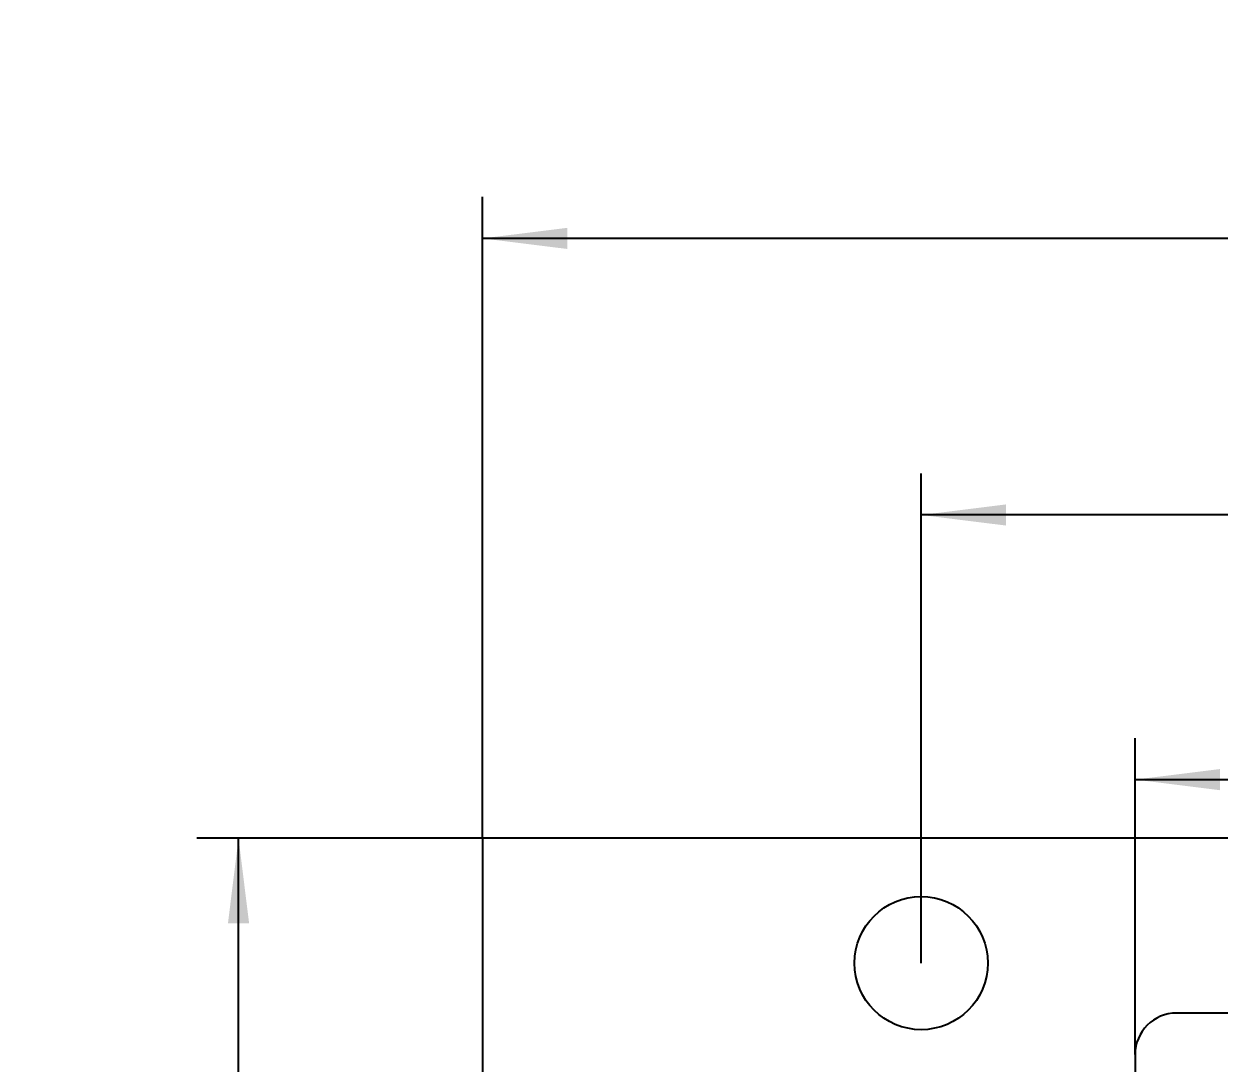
# Model space of a CAD drawing. Header units: millimetres. Extents: x 0 to 1189, y 0 to 841.
# Drawn here: x 272.4 to 329.9, y 394.4 to 444.3 of the extents above; entities that cross this region are included whole.
import ezdxf

# ---------------------------------------------------------------- set-up
doc = ezdxf.new("R2010")
doc.units = ezdxf.units.MM
doc.layers.add('文字层', color=3, linetype='Continuous')
doc.styles.add('SLDTEXTSTYLE5', font='TXT', dxfattribs={"width": 0.7})
doc.dimstyles.new('SLDDIMSTYLE0', dxfattribs={"dimtxt": 8, "dimasz": 4.08, "dimexe": 0, "dimexo": 0.0625, "dimgap": 2, "dimtad": 2, "dimlfac": 0.5, "dimrnd": 1e-09, "dimzin": 12, "dimdsep": 46, "dimtxsty": 'SLDTEXTSTYLE5', "dimsah": 1, "dimcen": 0.09, "dimadec": 0, "dimazin": 3, "dimtfac": 1, "dimtofl": 0, "dimtmove": 0, "dimatfit": 3, "dimfxl": 1, "dimfrac": 2, "dimtolj": 1, "dimtzin": 12, "dimarcsym": 0})
doc.dimstyles.new('SLDDIMSTYLE1', dxfattribs={"dimtxt": 8, "dimasz": 4.08, "dimexe": 0, "dimexo": 0.0625, "dimgap": 2, "dimtad": 2, "dimlfac": 0.5, "dimrnd": 1e-09, "dimzin": 4, "dimdsep": 46, "dimtxsty": 'SLDTEXTSTYLE5', "dimsah": 1, "dimcen": 0.09, "dimadec": 0, "dimazin": 1, "dimtfac": 1, "dimtofl": 0, "dimtmove": 0, "dimatfit": 3, "dimfxl": 1, "dimfrac": 2, "dimtolj": 1, "dimtzin": 12, "dimarcsym": 0})

# ---------------------------------------------------------------- blocks, each defined once
blk = doc.blocks.new('_D_12')
at = {"layer": '文字层', "transparency": 16777216}
for p, q in [((294.47, 405.189), (294.47, 436.027)), ((507.67, 405.189), (507.67, 436.027)), ((507.67, 434.027), (294.47, 434.027))]:
    blk.add_line(p, q, dxfattribs=at)
for points in [[(294.47, 434.027), (298.55, 433.519), (298.55, 434.535)], [(507.67, 434.027), (503.59, 434.535), (503.59, 433.519)]]:
    blk.add_solid(points, dxfattribs=at)
at = {"layer": '文字层', "transparency": 16777216, "insert": (386.749, 444.339), "char_height": 8, "attachment_point": 1, "style": 'SLDTEXTSTYLE5'}
blk.add_mtext('106.60', dxfattribs=at)
blk = doc.blocks.new('_D_13')
at = {"layer": '文字层', "transparency": 16777216}
for p, q in [((294.47, 405.189), (280.751, 405.189)), ((282.751, 311.189), (282.751, 405.189)), ((308.47, 311.189), (280.751, 311.189))]:
    blk.add_line(p, q, dxfattribs=at)
for points in [[(282.751, 405.189), (282.243, 401.109), (283.259, 401.109)], [(282.751, 311.189), (283.259, 315.269), (282.243, 315.269)]]:
    blk.add_solid(points, dxfattribs=at)
at = {"layer": '文字层', "transparency": 16777216, "insert": (272.438, 359.671), "char_height": 8, "attachment_point": 1, "rotation": 90, "style": 'SLDTEXTSTYLE5'}
blk.add_mtext('47', dxfattribs=at)
blk = doc.blocks.new('_D_15')
at = {"layer": '文字层', "transparency": 16777216}
for p, q in [((315.55, 399.189), (315.55, 422.731)), ((501.55, 399.189), (501.55, 422.731)), ((501.55, 420.731), (315.55, 420.731))]:
    blk.add_line(p, q, dxfattribs=at)
for points in [[(315.55, 420.731), (319.63, 420.223), (319.63, 421.239)], [(501.55, 420.731), (497.47, 421.239), (497.47, 420.223)]]:
    blk.add_solid(points, dxfattribs=at)
at = {"layer": '文字层', "transparency": 16777216, "insert": (390.769, 431.044), "char_height": 8, "attachment_point": 1, "style": 'SLDTEXTSTYLE5'}
blk.add_mtext('93', dxfattribs=at)
blk = doc.blocks.new('_D_18')
at = {"layer": '文字层', "transparency": 16777216}
for p, q in [((325.83, 394.789), (325.83, 410.01)), ((443.03, 394.789), (443.03, 410.01)), ((325.83, 408.01), (443.03, 408.01))]:
    blk.add_line(p, q, dxfattribs=at)
for points in [[(325.83, 408.01), (329.91, 407.502), (329.91, 408.518)], [(443.03, 408.01), (438.95, 408.518), (438.95, 407.502)]]:
    blk.add_solid(points, dxfattribs=at)
at = {"layer": '文字层', "transparency": 16777216, "insert": (359.662, 418.323), "char_height": 8, "attachment_point": 1, "style": 'SLDTEXTSTYLE5'}
blk.add_mtext('58.60', dxfattribs=at)

msp = doc.modelspace()

# ---------------------------------------------------------------- linework, layer by layer
at = {"color": 7, "linetype": 'Continuous', "lineweight": 25}
for p, q in [((507.67, 405.189), (294.47, 405.189)), ((294.47, 405.189), (294.47, 391.989)), ((441.03, 396.789), (327.83, 396.789)), ((325.83, 394.789), (325.83, 321.589))]:
    msp.add_line(p, q, dxfattribs=at)
msp.add_circle((315.55, 399.189), 3.2, dxfattribs=at)
msp.add_arc((327.83, 394.789), 2, 90, 180, dxfattribs=at)

# ---------------------------------------------------------------- dimensions: what is measured, and where the dimension line sits
at = {"layer": '文字层'}
for base, p1, p2, dimstyle, picture, middle in [((294.47, 434.027), (507.67, 405.189), (294.47, 405.189), 'SLDDIMSTYLE1', '_D_12', (397.266, 434.027)), ((315.55, 420.731), (501.55, 399.189), (315.55, 399.189), 'SLDDIMSTYLE0', '_D_15', (394.275, 420.731)), ((443.03, 408.01), (325.83, 394.789), (443.03, 394.789), 'SLDDIMSTYLE1', '_D_18', (368.423, 408.01))]:
    dim = msp.add_linear_dim(base=base, p1=p1, p2=p2, dimstyle=dimstyle, dxfattribs=at)
    dim.commit()
    dim.dimension.update_dxf_attribs({"geometry": picture, "text_midpoint": middle, "dimtype": 160})
dim = msp.add_linear_dim(base=(282.751, 405.189), p1=(308.47, 311.189), p2=(294.47, 405.189), angle=90, dimstyle='SLDDIMSTYLE0', dxfattribs=at)
dim.commit()
dim.dimension.update_dxf_attribs({"geometry": '_D_13', "text_midpoint": (282.751, 363.176), "dimtype": 160})

doc.saveas('drawing.dxf')
